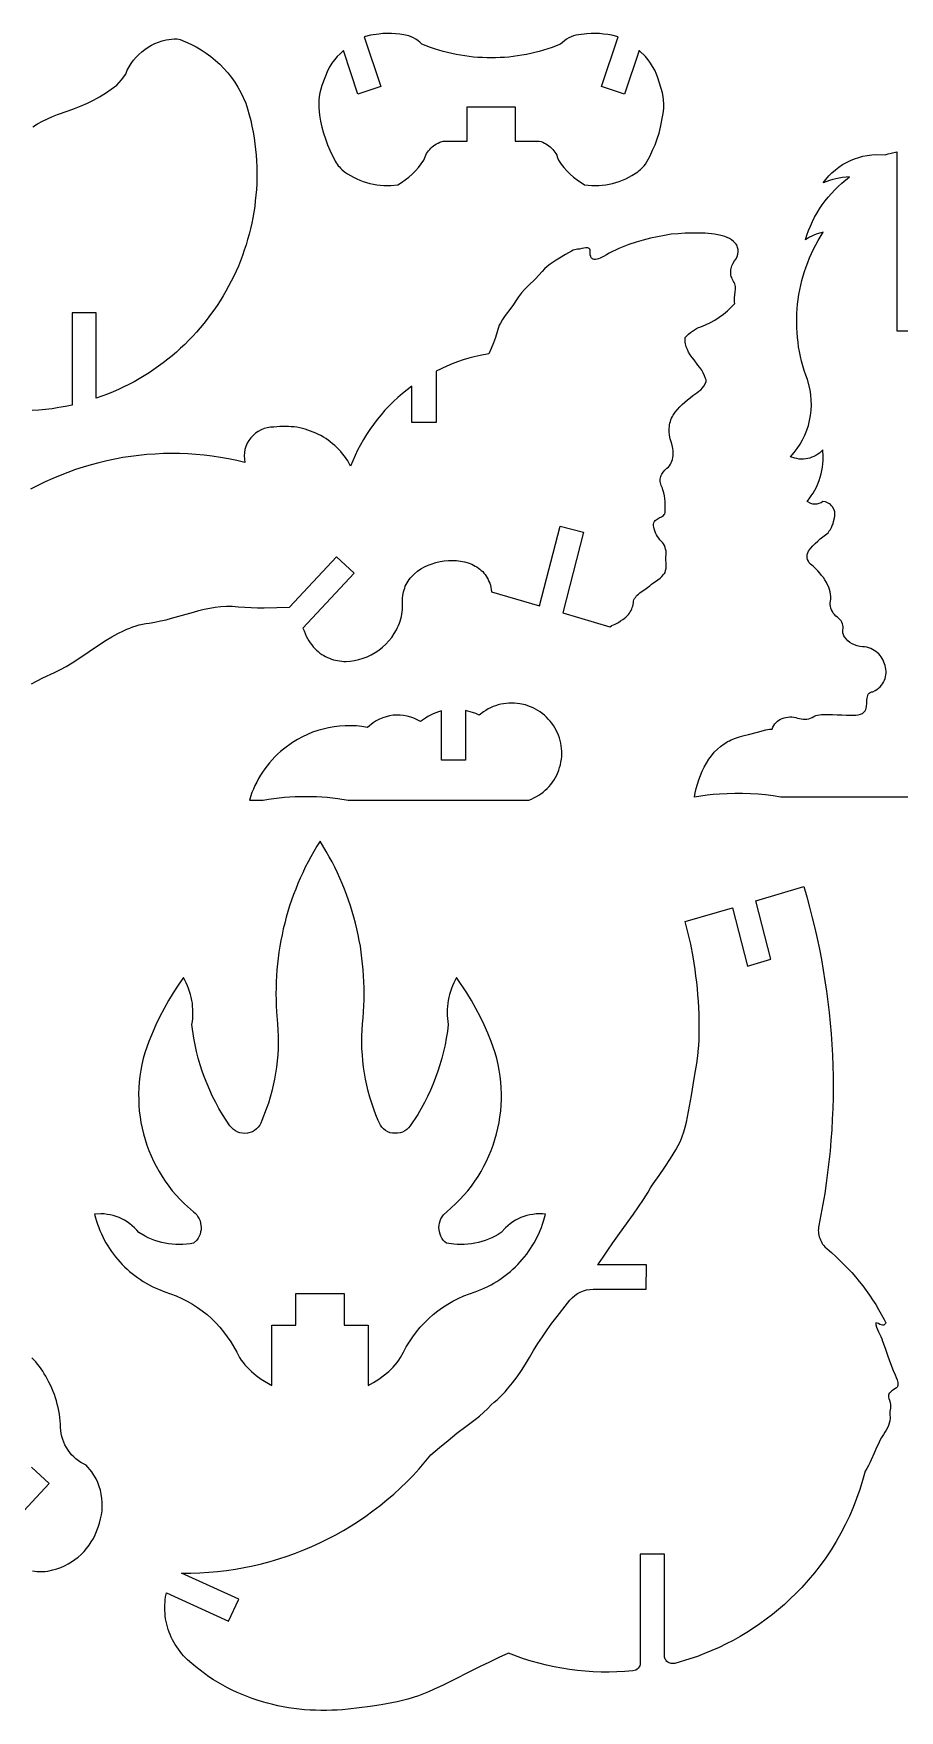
# Model space of a CAD drawing. Extents: x 0.5 to 25.5, y 0.5 to 14.1.
# Drawn here: x 9.15 to 15.93, y 0.49 to 13.61 of the extents above; entities that cross this region are included whole.
import ezdxf

# ---------------------------------------------------------------- set-up
doc = ezdxf.new("R2010")
doc.units = 0

msp = doc.modelspace()

# ---------------------------------------------------------------- linework, layer by layer
for points in [[(9.142, 12.877), (9.179, 12.9), (9.217, 12.921), (9.256, 12.94), (9.295, 12.959), (9.336, 12.975), (9.418, 13.004), (9.469, 13.021), (9.52, 13.041), (9.569, 13.063), (9.617, 13.087), (9.664, 13.113), (9.71, 13.141), (9.799, 13.203), (9.817, 13.225), (9.836, 13.246), (9.87, 13.291), (9.882, 13.32), (9.897, 13.348), (9.913, 13.374), (9.931, 13.399), (9.951, 13.423), (9.972, 13.445), (9.995, 13.465), (10.019, 13.484), (10.044, 13.501), (10.07, 13.517), (10.098, 13.53), (10.126, 13.541), (10.156, 13.551), (10.186, 13.558), (10.248, 13.566), (10.26, 13.566), (10.272, 13.565), (10.295, 13.56), (10.338, 13.543), (10.38, 13.524), (10.421, 13.503), (10.461, 13.479), (10.5, 13.454), (10.537, 13.427), (10.572, 13.398), (10.606, 13.367), (10.638, 13.334), (10.668, 13.3), (10.697, 13.264), (10.724, 13.226), (10.748, 13.188), (10.771, 13.147), (10.81, 13.063), (10.824, 13.018), (10.836, 12.973), (10.848, 12.927), (10.857, 12.882), (10.866, 12.837), (10.874, 12.792), (10.881, 12.746), (10.886, 12.701), (10.89, 12.656), (10.893, 12.611), (10.895, 12.566), (10.896, 12.521), (10.896, 12.476), (10.895, 12.431), (10.892, 12.387), (10.889, 12.342), (10.884, 12.298), (10.879, 12.254), (10.872, 12.211), (10.864, 12.167), (10.856, 12.124), (10.846, 12.081), (10.835, 12.038), (10.824, 11.996), (10.811, 11.954), (10.797, 11.912), (10.783, 11.87), (10.767, 11.829), (10.751, 11.789), (10.733, 11.749), (10.715, 11.709), (10.695, 11.67), (10.675, 11.631), (10.654, 11.592), (10.632, 11.555), (10.609, 11.517), (10.585, 11.48), (10.56, 11.444), (10.534, 11.409), (10.508, 11.373), (10.481, 11.339), (10.452, 11.305), (10.423, 11.272), (10.394, 11.239), (10.363, 11.208), (10.332, 11.176), (10.299, 11.146), (10.266, 11.116), (10.232, 11.087), (10.198, 11.059), (10.163, 11.032), (10.127, 11.005), (10.09, 10.979), (10.052, 10.954), (10.014, 10.93), (9.975, 10.907), (9.935, 10.884), (9.895, 10.863), (9.854, 10.843), (9.812, 10.823), (9.77, 10.804), (9.727, 10.787), (9.638, 10.754), (9.638, 11.422), (9.449, 11.422), (9.449, 11.422), (9.449, 10.701), (9.398, 10.691), (9.346, 10.681), (9.294, 10.673), (9.242, 10.667), (9.19, 10.662), (9.138, 10.659)], [(17.038, 7.634), (14.998, 7.634), (14.938, 7.644), (14.878, 7.651), (14.819, 7.657), (14.759, 7.661), (14.698, 7.663), (14.638, 7.663), (14.518, 7.658), (14.469, 7.654), (14.42, 7.649), (14.323, 7.634), (14.328, 7.668), (14.335, 7.702), (14.344, 7.736), (14.355, 7.77), (14.368, 7.804), (14.382, 7.837), (14.398, 7.869), (14.415, 7.9), (14.434, 7.93), (14.455, 7.958), (14.477, 7.985), (14.501, 8.009), (14.526, 8.031), (14.553, 8.051), (14.566, 8.06), (14.58, 8.068), (14.595, 8.075), (14.61, 8.082), (14.642, 8.094), (14.675, 8.105), (14.71, 8.116), (14.745, 8.125), (14.815, 8.143), (14.88, 8.161), (14.894, 8.164), (14.908, 8.165), (14.929, 8.166), (14.935, 8.181), (14.942, 8.195), (14.951, 8.207), (14.96, 8.218), (14.971, 8.228), (14.983, 8.236), (14.996, 8.244), (15.009, 8.25), (15.023, 8.255), (15.038, 8.258), (15.053, 8.26), (15.068, 8.261), (15.083, 8.261), (15.099, 8.26), (15.114, 8.257), (15.129, 8.253), (15.144, 8.249), (15.158, 8.246), (15.173, 8.244), (15.187, 8.243), (15.202, 8.244), (15.216, 8.246), (15.229, 8.251), (15.242, 8.258), (15.256, 8.266), (15.271, 8.272), (15.285, 8.276), (15.301, 8.278), (15.316, 8.28), (15.332, 8.28), (15.364, 8.281), (15.401, 8.28), (15.438, 8.278), (15.475, 8.277), (15.511, 8.276), (15.547, 8.276), (15.566, 8.275), (15.585, 8.276), (15.603, 8.278), (15.62, 8.282), (15.628, 8.285), (15.636, 8.289), (15.643, 8.294), (15.65, 8.3), (15.657, 8.309), (15.662, 8.319), (15.666, 8.33), (15.668, 8.342), (15.671, 8.368), (15.672, 8.394), (15.673, 8.407), (15.675, 8.418), (15.678, 8.429), (15.682, 8.439), (15.688, 8.447), (15.696, 8.453), (15.701, 8.455), (15.706, 8.457), (15.719, 8.458), (15.735, 8.467), (15.749, 8.476), (15.762, 8.486), (15.774, 8.497), (15.785, 8.509), (15.794, 8.521), (15.801, 8.534), (15.808, 8.548), (15.813, 8.562), (15.817, 8.576), (15.819, 8.59), (15.821, 8.605), (15.821, 8.619), (15.82, 8.634), (15.818, 8.649), (15.815, 8.663), (15.81, 8.677), (15.805, 8.691), (15.799, 8.705), (15.791, 8.718), (15.783, 8.731), (15.774, 8.742), (15.764, 8.754), (15.753, 8.764), (15.741, 8.774), (15.728, 8.782), (15.715, 8.79), (15.701, 8.797), (15.686, 8.802), (15.67, 8.806), (15.653, 8.809), (15.636, 8.811), (15.615, 8.813), (15.594, 8.818), (15.574, 8.825), (15.555, 8.834), (15.537, 8.845), (15.522, 8.858), (15.508, 8.872), (15.497, 8.887), (15.492, 8.895), (15.489, 8.903), (15.486, 8.911), (15.484, 8.919), (15.483, 8.927), (15.483, 8.935), (15.484, 8.944), (15.486, 8.952), (15.486, 8.965), (15.484, 8.978), (15.48, 8.991), (15.475, 9.003), (15.469, 9.014), (15.46, 9.024), (15.44, 9.041), (15.428, 9.051), (15.418, 9.062), (15.408, 9.074), (15.401, 9.087), (15.395, 9.1), (15.39, 9.113), (15.387, 9.127), (15.385, 9.14), (15.385, 9.154), (15.386, 9.167), (15.388, 9.185), (15.388, 9.204), (15.386, 9.222), (15.383, 9.24), (15.378, 9.259), (15.372, 9.277), (15.364, 9.296), (15.354, 9.314), (15.343, 9.333), (15.331, 9.351), (15.317, 9.369), (15.302, 9.387), (15.286, 9.405), (15.269, 9.422), (15.25, 9.44), (15.23, 9.457), (15.22, 9.467), (15.213, 9.479), (15.207, 9.492), (15.204, 9.505), (15.203, 9.519), (15.204, 9.532), (15.214, 9.559), (15.231, 9.579), (15.248, 9.599), (15.267, 9.618), (15.286, 9.636), (15.305, 9.654), (15.326, 9.671), (15.368, 9.702), (15.377, 9.716), (15.386, 9.729), (15.394, 9.744), (15.4, 9.758), (15.406, 9.773), (15.411, 9.789), (15.418, 9.82), (15.42, 9.832), (15.421, 9.843), (15.421, 9.854), (15.419, 9.865), (15.417, 9.875), (15.413, 9.886), (15.402, 9.905), (15.395, 9.914), (15.387, 9.922), (15.378, 9.928), (15.368, 9.934), (15.358, 9.939), (15.348, 9.943), (15.326, 9.946), (15.312, 9.937), (15.296, 9.931), (15.28, 9.927), (15.264, 9.925), (15.248, 9.927), (15.232, 9.931), (15.203, 9.946), (15.22, 9.968), (15.236, 9.99), (15.251, 10.013), (15.264, 10.036), (15.277, 10.06), (15.288, 10.085), (15.298, 10.11), (15.306, 10.136), (15.313, 10.162), (15.319, 10.188), (15.324, 10.215), (15.327, 10.241), (15.329, 10.269), (15.329, 10.296), (15.326, 10.35), (15.313, 10.338), (15.3, 10.326), (15.286, 10.316), (15.272, 10.307), (15.257, 10.299), (15.241, 10.293), (15.225, 10.287), (15.208, 10.283), (15.192, 10.28), (15.175, 10.279), (15.158, 10.278), (15.141, 10.279), (15.124, 10.282), (15.107, 10.286), (15.074, 10.297), (15.101, 10.329), (15.126, 10.361), (15.148, 10.395), (15.168, 10.43), (15.185, 10.467), (15.2, 10.504), (15.213, 10.542), (15.223, 10.581), (15.23, 10.62), (15.235, 10.66), (15.237, 10.7), (15.236, 10.74), (15.233, 10.781), (15.227, 10.821), (15.206, 10.9), (15.193, 10.936), (15.181, 10.972), (15.17, 11.009), (15.16, 11.045), (15.151, 11.082), (15.144, 11.119), (15.137, 11.156), (15.132, 11.193), (15.128, 11.231), (15.125, 11.268), (15.123, 11.305), (15.122, 11.342), (15.122, 11.38), (15.123, 11.417), (15.125, 11.454), (15.129, 11.491), (15.133, 11.528), (15.139, 11.565), (15.146, 11.602), (15.153, 11.638), (15.162, 11.675), (15.172, 11.711), (15.183, 11.746), (15.195, 11.782), (15.208, 11.817), (15.222, 11.852), (15.237, 11.886), (15.254, 11.921), (15.271, 11.954), (15.289, 11.988), (15.329, 12.053), (15.31, 12.049), (15.292, 12.044), (15.274, 12.038), (15.256, 12.031), (15.239, 12.023), (15.222, 12.014), (15.19, 11.994), (15.201, 12.03), (15.214, 12.066), (15.229, 12.102), (15.245, 12.137), (15.262, 12.171), (15.281, 12.204), (15.3, 12.236), (15.322, 12.268), (15.344, 12.299), (15.368, 12.328), (15.393, 12.357), (15.419, 12.385), (15.446, 12.412), (15.474, 12.438), (15.534, 12.486), (15.508, 12.484), (15.481, 12.481), (15.455, 12.477), (15.429, 12.472), (15.404, 12.465), (15.379, 12.458), (15.329, 12.439), (15.351, 12.467), (15.374, 12.494), (15.398, 12.519), (15.425, 12.542), (15.452, 12.563), (15.481, 12.582), (15.511, 12.599), (15.542, 12.615), (15.574, 12.628), (15.607, 12.639), (15.64, 12.648), (15.674, 12.654), (15.709, 12.659), (15.744, 12.661), (15.815, 12.658), (15.815, 12.658), (15.837, 12.666), (15.86, 12.673), (15.906, 12.683), (15.906, 11.282), (16.096, 11.282)], [(9.132, 8.521), (9.221, 8.566), (9.311, 8.609), (9.358, 8.632), (9.404, 8.657), (9.45, 8.685), (9.494, 8.713), (9.583, 8.773), (9.671, 8.832), (9.716, 8.861), (9.761, 8.888), (9.807, 8.913), (9.853, 8.936), (9.877, 8.947), (9.901, 8.957), (9.926, 8.966), (9.95, 8.974), (9.976, 8.981), (10.001, 8.987), (10.027, 8.992), (10.054, 8.996), (10.098, 9.003), (10.142, 9.012), (10.186, 9.022), (10.229, 9.033), (10.314, 9.058), (10.399, 9.082), (10.441, 9.094), (10.484, 9.104), (10.527, 9.113), (10.57, 9.12), (10.614, 9.125), (10.658, 9.128), (10.681, 9.128), (10.704, 9.128), (10.726, 9.126), (10.749, 9.124), (10.801, 9.12), (10.852, 9.117), (10.902, 9.115), (10.952, 9.115), (11.052, 9.117), (11.151, 9.121), (11.519, 9.515), (11.657, 9.386), (11.256, 8.956), (11.265, 8.934), (11.274, 8.913), (11.283, 8.894), (11.293, 8.875), (11.303, 8.858), (11.314, 8.841), (11.326, 8.825), (11.338, 8.811), (11.35, 8.797), (11.363, 8.784), (11.377, 8.772), (11.39, 8.761), (11.404, 8.751), (11.419, 8.742), (11.434, 8.734), (11.449, 8.726), (11.464, 8.72), (11.48, 8.714), (11.496, 8.709), (11.512, 8.705), (11.528, 8.702), (11.544, 8.699), (11.561, 8.697), (11.577, 8.696), (11.594, 8.696), (11.627, 8.698), (11.661, 8.703), (11.694, 8.71), (11.727, 8.72), (11.759, 8.732), (11.791, 8.748), (11.821, 8.765), (11.851, 8.785), (11.879, 8.806), (11.905, 8.83), (11.929, 8.856), (11.952, 8.884), (11.972, 8.913), (11.99, 8.944), (11.998, 8.96), (12.006, 8.977), (12.012, 8.994), (12.018, 9.011), (12.023, 9.028), (12.028, 9.046), (12.031, 9.065), (12.034, 9.083), (12.036, 9.102), (12.037, 9.121), (12.037, 9.14), (12.037, 9.16), (12.036, 9.177), (12.036, 9.194), (12.038, 9.21), (12.04, 9.226), (12.043, 9.241), (12.048, 9.256), (12.053, 9.27), (12.058, 9.285), (12.065, 9.298), (12.072, 9.311), (12.08, 9.324), (12.089, 9.337), (12.099, 9.349), (12.109, 9.36), (12.13, 9.382), (12.154, 9.401), (12.18, 9.419), (12.208, 9.435), (12.237, 9.448), (12.267, 9.46), (12.298, 9.47), (12.33, 9.477), (12.362, 9.482), (12.395, 9.486), (12.427, 9.486), (12.459, 9.485), (12.49, 9.481), (12.521, 9.475), (12.55, 9.467), (12.579, 9.456), (12.592, 9.449), (12.605, 9.442), (12.618, 9.435), (12.63, 9.426), (12.642, 9.417), (12.653, 9.408), (12.664, 9.398), (12.673, 9.387), (12.683, 9.375), (12.691, 9.363), (12.699, 9.35), (12.707, 9.337), (12.713, 9.322), (12.719, 9.307), (12.724, 9.292), (12.728, 9.275), (12.731, 9.258), (12.733, 9.241), (13.109, 9.13), (13.109, 9.13), (13.269, 9.753), (13.452, 9.706), (13.291, 9.076), (13.66, 8.967), (13.671, 8.974), (13.675, 8.976), (13.701, 8.988), (13.726, 9.001), (13.743, 9.012), (13.76, 9.023), (13.772, 9.032), (13.783, 9.042), (13.794, 9.052), (13.804, 9.063), (13.812, 9.073), (13.819, 9.083), (13.826, 9.094), (13.831, 9.106), (13.835, 9.117), (13.839, 9.128), (13.841, 9.141), (13.843, 9.153), (13.845, 9.166), (13.848, 9.177), (13.853, 9.188), (13.859, 9.197), (13.866, 9.207), (13.874, 9.215), (13.883, 9.223), (13.893, 9.231), (13.913, 9.245), (13.933, 9.259), (13.953, 9.273), (13.972, 9.288), (13.986, 9.3), (14.002, 9.311), (14.036, 9.334), (14.052, 9.347), (14.067, 9.36), (14.08, 9.375), (14.086, 9.383), (14.092, 9.391), (14.096, 9.408), (14.099, 9.425), (14.1, 9.443), (14.099, 9.46), (14.098, 9.496), (14.098, 9.513), (14.1, 9.531), (14.1, 9.545), (14.099, 9.56), (14.096, 9.574), (14.092, 9.588), (14.086, 9.602), (14.078, 9.615), (14.07, 9.626), (14.061, 9.637), (14.051, 9.648), (14.042, 9.66), (14.033, 9.673), (14.024, 9.687), (14.017, 9.701), (14.011, 9.716), (14.006, 9.732), (14.003, 9.747), (14.002, 9.757), (14.002, 9.77), (14.004, 9.78), (14.008, 9.789), (14.014, 9.797), (14.021, 9.803), (14.029, 9.809), (14.046, 9.818), (14.064, 9.827), (14.072, 9.832), (14.079, 9.838), (14.085, 9.844), (14.09, 9.851), (14.093, 9.86), (14.093, 9.871), (14.092, 9.921), (14.091, 9.945), (14.09, 9.969), (14.087, 9.992), (14.082, 10.015), (14.075, 10.038), (14.071, 10.05), (14.065, 10.061), (14.06, 10.072), (14.057, 10.082), (14.055, 10.092), (14.053, 10.102), (14.053, 10.112), (14.054, 10.122), (14.056, 10.132), (14.058, 10.142), (14.062, 10.151), (14.066, 10.16), (14.071, 10.169), (14.077, 10.177), (14.09, 10.193), (14.106, 10.207), (14.117, 10.216), (14.126, 10.227), (14.133, 10.238), (14.14, 10.25), (14.145, 10.263), (14.149, 10.276), (14.152, 10.29), (14.154, 10.304), (14.155, 10.318), (14.155, 10.332), (14.154, 10.347), (14.152, 10.361), (14.146, 10.388), (14.138, 10.414), (14.131, 10.438), (14.125, 10.465), (14.123, 10.492), (14.123, 10.519), (14.125, 10.533), (14.127, 10.546), (14.129, 10.56), (14.133, 10.573), (14.137, 10.586), (14.143, 10.598), (14.149, 10.611), (14.155, 10.622), (14.171, 10.645), (14.188, 10.666), (14.206, 10.687), (14.225, 10.706), (14.245, 10.725), (14.266, 10.742), (14.287, 10.759), (14.31, 10.775), (14.341, 10.797), (14.356, 10.809), (14.371, 10.821), (14.384, 10.835), (14.396, 10.85), (14.406, 10.867), (14.414, 10.886), (14.412, 10.898), (14.409, 10.909), (14.401, 10.931), (14.39, 10.953), (14.378, 10.974), (14.364, 10.994), (14.349, 11.014), (14.318, 11.054), (14.303, 11.073), (14.289, 11.094), (14.276, 11.114), (14.266, 11.136), (14.257, 11.158), (14.254, 11.169), (14.251, 11.181), (14.249, 11.193), (14.248, 11.205), (14.248, 11.217), (14.249, 11.23), (14.276, 11.256), (14.291, 11.268), (14.305, 11.279), (14.321, 11.29), (14.337, 11.299), (14.353, 11.307), (14.371, 11.314), (14.39, 11.321), (14.409, 11.329), (14.446, 11.346), (14.482, 11.366), (14.516, 11.388), (14.548, 11.412), (14.579, 11.439), (14.609, 11.467), (14.637, 11.497), (14.635, 11.507), (14.635, 11.518), (14.636, 11.54), (14.641, 11.586), (14.643, 11.608), (14.643, 11.619), (14.642, 11.63), (14.64, 11.64), (14.638, 11.65), (14.633, 11.66), (14.628, 11.669), (14.622, 11.678), (14.617, 11.688), (14.613, 11.698), (14.609, 11.708), (14.607, 11.718), (14.606, 11.728), (14.605, 11.739), (14.606, 11.749), (14.607, 11.76), (14.609, 11.77), (14.612, 11.781), (14.615, 11.791), (14.625, 11.811), (14.636, 11.83), (14.647, 11.846), (14.655, 11.863), (14.66, 11.881), (14.663, 11.899), (14.663, 11.908), (14.663, 11.917), (14.661, 11.926), (14.659, 11.934), (14.656, 11.943), (14.652, 11.951), (14.647, 11.959), (14.64, 11.967), (14.626, 11.982), (14.611, 11.994), (14.595, 12.004), (14.578, 12.012), (14.56, 12.019), (14.542, 12.024), (14.504, 12.033), (14.479, 12.038), (14.454, 12.041), (14.429, 12.043), (14.404, 12.045), (14.353, 12.046), (14.303, 12.046), (14.249, 12.045), (14.194, 12.042), (14.14, 12.037), (14.114, 12.033), (14.088, 12.029), (14.033, 12.018), (13.977, 12.006), (13.92, 11.992), (13.864, 11.976), (13.808, 11.958), (13.781, 11.948), (13.755, 11.937), (13.729, 11.926), (13.704, 11.914), (13.679, 11.902), (13.655, 11.889), (13.634, 11.876), (13.609, 11.863), (13.584, 11.85), (13.571, 11.846), (13.559, 11.842), (13.548, 11.84), (13.537, 11.84), (13.528, 11.842), (13.524, 11.844), (13.52, 11.847), (13.516, 11.85), (13.513, 11.854), (13.511, 11.859), (13.509, 11.864), (13.506, 11.877), (13.506, 11.895), (13.506, 11.905), (13.505, 11.914), (13.502, 11.92), (13.498, 11.925), (13.492, 11.928), (13.486, 11.93), (13.479, 11.931), (13.472, 11.931), (13.456, 11.928), (13.439, 11.925), (13.422, 11.921), (13.407, 11.92), (13.395, 11.919), (13.383, 11.916), (13.371, 11.912), (13.359, 11.906), (13.335, 11.892), (13.313, 11.878), (13.265, 11.85), (13.24, 11.835), (13.216, 11.819), (13.192, 11.803), (13.169, 11.785), (13.148, 11.766), (13.129, 11.746), (13.104, 11.717), (13.077, 11.689), (13.021, 11.635), (12.994, 11.607), (12.968, 11.578), (12.944, 11.549), (12.933, 11.533), (12.923, 11.517), (12.904, 11.488), (12.883, 11.459), (12.84, 11.401), (12.82, 11.371), (12.802, 11.341), (12.794, 11.325), (12.787, 11.309), (12.781, 11.292), (12.776, 11.275), (12.763, 11.231), (12.748, 11.188), (12.731, 11.145), (12.713, 11.102), (12.643, 11.089), (12.598, 11.079), (12.554, 11.067), (12.51, 11.054), (12.467, 11.039), (12.424, 11.023), (12.382, 11.006), (12.3, 10.967), (12.299, 10.565), (12.11, 10.566), (12.11, 10.85), (12.072, 10.821), (12.035, 10.791), (11.999, 10.76), (11.965, 10.728), (11.931, 10.694), (11.899, 10.66), (11.868, 10.624), (11.838, 10.587), (11.809, 10.55), (11.781, 10.511), (11.755, 10.472), (11.731, 10.431), (11.707, 10.39), (11.685, 10.348), (11.63, 10.224), (11.619, 10.245), (11.607, 10.264), (11.595, 10.283), (11.581, 10.302), (11.567, 10.32), (11.553, 10.337), (11.538, 10.353), (11.522, 10.369), (11.506, 10.385), (11.489, 10.399), (11.471, 10.413), (11.454, 10.426), (11.435, 10.439), (11.417, 10.451), (11.397, 10.462), (11.378, 10.472), (11.358, 10.482), (11.338, 10.49), (11.317, 10.498), (11.296, 10.506), (11.275, 10.512), (11.253, 10.518), (11.232, 10.523), (11.21, 10.527), (11.187, 10.53), (11.165, 10.532), (11.143, 10.534), (11.12, 10.534), (11.097, 10.534), (11.075, 10.533), (11.029, 10.528), (11.003, 10.527), (10.977, 10.523), (10.953, 10.517), (10.929, 10.507), (10.906, 10.495), (10.885, 10.481), (10.848, 10.445), (10.833, 10.424), (10.82, 10.402), (10.81, 10.378), (10.803, 10.354), (10.798, 10.329), (10.797, 10.303), (10.802, 10.252), (10.739, 10.267), (10.675, 10.28), (10.611, 10.291), (10.547, 10.301), (10.483, 10.309), (10.419, 10.315), (10.355, 10.319), (10.291, 10.321), (10.227, 10.322), (10.164, 10.321), (10.1, 10.318), (10.036, 10.314), (9.973, 10.307), (9.91, 10.299), (9.847, 10.29), (9.784, 10.278), (9.722, 10.265), (9.66, 10.25), (9.598, 10.234), (9.537, 10.216), (9.477, 10.196), (9.417, 10.174), (9.357, 10.151), (9.298, 10.126), (9.24, 10.1), (9.182, 10.072), (9.125, 10.042)], [(9.14, 1.58), (9.157, 1.578), (9.173, 1.576), (9.19, 1.575), (9.206, 1.575), (9.24, 1.576), (9.259, 1.579), (9.299, 1.588), (9.331, 1.597), (9.361, 1.608), (9.39, 1.621), (9.419, 1.635), (9.446, 1.651), (9.472, 1.669), (9.497, 1.689), (9.52, 1.71), (9.543, 1.732), (9.563, 1.756), (9.583, 1.781), (9.6, 1.807), (9.616, 1.835), (9.63, 1.864), (9.653, 1.924), (9.653, 1.924), (9.664, 1.955), (9.673, 1.987), (9.68, 2.019), (9.684, 2.051), (9.686, 2.084), (9.686, 2.116), (9.683, 2.148), (9.678, 2.18), (9.671, 2.211), (9.662, 2.242), (9.651, 2.272), (9.637, 2.302), (9.621, 2.33), (9.603, 2.357), (9.561, 2.409), (9.539, 2.419), (9.519, 2.43), (9.499, 2.443), (9.48, 2.458), (9.463, 2.473), (9.446, 2.49), (9.431, 2.507), (9.418, 2.526), (9.405, 2.546), (9.394, 2.566), (9.384, 2.587), (9.376, 2.609), (9.37, 2.632), (9.365, 2.655), (9.36, 2.702), (9.358, 2.729), (9.356, 2.755), (9.354, 2.781), (9.35, 2.807), (9.346, 2.833), (9.34, 2.859), (9.334, 2.885), (9.327, 2.91), (9.319, 2.935), (9.311, 2.96), (9.301, 2.985), (9.291, 3.009), (9.28, 3.033), (9.268, 3.057), (9.243, 3.103), (9.231, 3.123), (9.22, 3.143), (9.207, 3.162), (9.194, 3.18), (9.18, 3.198), (9.165, 3.215), (9.15, 3.232), (9.134, 3.248)], [(9.131, 2.393), (9.269, 2.264), (8.868, 1.835)]]:
    msp.add_lwpolyline(points)
for points in [[(11.867, 13.194), (11.687, 13.134), (11.573, 13.474), (11.572, 13.473), (11.571, 13.472), (11.547, 13.45), (11.524, 13.427), (11.503, 13.402), (11.484, 13.376), (11.467, 13.349), (11.451, 13.321), (11.404, 13.201), (11.396, 13.173), (11.389, 13.144), (11.384, 13.115), (11.381, 13.086), (11.38, 13.057), (11.38, 13.027), (11.386, 12.969), (11.394, 12.922), (11.405, 12.875), (11.417, 12.829), (11.432, 12.783), (11.448, 12.738), (11.467, 12.694), (11.51, 12.609), (11.517, 12.597), (11.524, 12.585), (11.533, 12.574), (11.542, 12.564), (11.551, 12.554), (11.561, 12.544), (11.583, 12.527), (11.606, 12.511), (11.629, 12.497), (11.653, 12.483), (11.678, 12.471), (11.703, 12.461), (11.729, 12.451), (11.755, 12.443), (11.781, 12.435), (11.808, 12.43), (11.834, 12.425), (11.862, 12.421), (11.889, 12.419), (11.916, 12.419), (11.944, 12.419), (11.999, 12.424), (12.029, 12.443), (12.058, 12.463), (12.086, 12.485), (12.112, 12.508), (12.138, 12.533), (12.161, 12.559), (12.204, 12.616), (12.208, 12.63), (12.213, 12.643), (12.218, 12.655), (12.225, 12.668), (12.232, 12.679), (12.24, 12.691), (12.249, 12.701), (12.258, 12.711), (12.268, 12.721), (12.279, 12.729), (12.29, 12.737), (12.302, 12.745), (12.314, 12.751), (12.327, 12.757), (12.354, 12.766), (12.542, 12.766), (12.542, 13.034), (12.919, 13.034), (12.919, 12.766), (13.107, 12.766), (13.121, 12.762), (13.134, 12.757), (13.147, 12.751), (13.159, 12.745), (13.171, 12.737), (13.182, 12.729), (13.193, 12.721), (13.203, 12.711), (13.212, 12.701), (13.221, 12.691), (13.229, 12.679), (13.236, 12.668), (13.243, 12.655), (13.248, 12.643), (13.257, 12.616), (13.278, 12.587), (13.3, 12.559), (13.323, 12.533), (13.349, 12.508), (13.375, 12.485), (13.403, 12.463), (13.462, 12.424), (13.49, 12.421), (13.517, 12.419), (13.545, 12.419), (13.572, 12.419), (13.599, 12.421), (13.627, 12.425), (13.653, 12.43), (13.68, 12.435), (13.706, 12.443), (13.732, 12.451), (13.758, 12.461), (13.783, 12.471), (13.808, 12.483), (13.832, 12.497), (13.878, 12.527), (13.889, 12.535), (13.9, 12.544), (13.91, 12.554), (13.919, 12.564), (13.928, 12.574), (13.937, 12.585), (13.951, 12.609), (13.974, 12.651), (13.994, 12.694), (14.013, 12.738), (14.029, 12.783), (14.044, 12.829), (14.056, 12.875), (14.075, 12.969), (14.079, 12.998), (14.081, 13.027), (14.081, 13.057), (14.08, 13.086), (14.077, 13.115), (14.072, 13.144), (14.036, 13.261), (14.024, 13.291), (14.01, 13.321), (13.994, 13.349), (13.977, 13.376), (13.958, 13.402), (13.937, 13.427), (13.89, 13.472), (13.889, 13.473), (13.888, 13.474), (13.774, 13.134), (13.594, 13.194), (13.725, 13.581), (13.675, 13.595), (13.643, 13.6), (13.61, 13.604), (13.578, 13.607), (13.545, 13.608), (13.512, 13.607), (13.479, 13.606), (13.414, 13.598), (13.394, 13.594), (13.375, 13.589), (13.356, 13.581), (13.338, 13.573), (13.32, 13.563), (13.303, 13.551), (13.273, 13.524), (13.24, 13.511), (13.207, 13.499), (13.174, 13.488), (13.141, 13.478), (13.107, 13.468), (13.073, 13.459), (13.04, 13.451), (13.006, 13.444), (12.971, 13.438), (12.937, 13.433), (12.903, 13.428), (12.869, 13.424), (12.834, 13.421), (12.8, 13.419), (12.765, 13.418), (12.73, 13.418), (12.696, 13.418), (12.661, 13.419), (12.627, 13.421), (12.592, 13.424), (12.558, 13.428), (12.524, 13.433), (12.489, 13.438), (12.455, 13.444), (12.421, 13.451), (12.388, 13.459), (12.354, 13.468), (12.32, 13.478), (12.287, 13.488), (12.254, 13.499), (12.188, 13.524), (12.173, 13.539), (12.158, 13.551), (12.141, 13.563), (12.123, 13.573), (12.105, 13.581), (12.086, 13.589), (12.047, 13.598), (12.014, 13.603), (11.982, 13.606), (11.949, 13.607), (11.916, 13.608), (11.883, 13.607), (11.851, 13.604), (11.786, 13.595), (11.736, 13.581), (11.867, 13.194)], [(12.341, 7.923), (12.341, 8.308), (12.319, 8.302), (12.297, 8.294), (12.275, 8.285), (12.255, 8.275), (12.234, 8.264), (12.215, 8.252), (12.178, 8.225), (12.152, 8.239), (12.126, 8.251), (12.1, 8.26), (12.073, 8.268), (12.045, 8.272), (12.018, 8.275), (11.99, 8.275), (11.962, 8.274), (11.935, 8.269), (11.908, 8.263), (11.882, 8.255), (11.856, 8.244), (11.831, 8.231), (11.807, 8.216), (11.763, 8.18), (11.719, 8.186), (11.675, 8.191), (11.631, 8.193), (11.587, 8.192), (11.543, 8.189), (11.5, 8.184), (11.457, 8.177), (11.415, 8.167), (11.373, 8.155), (11.332, 8.141), (11.292, 8.124), (11.252, 8.106), (11.213, 8.085), (11.176, 8.062), (11.104, 8.01), (11.081, 7.99), (11.058, 7.97), (11.037, 7.948), (11.016, 7.926), (10.996, 7.903), (10.976, 7.88), (10.958, 7.855), (10.941, 7.83), (10.924, 7.805), (10.909, 7.779), (10.895, 7.752), (10.881, 7.725), (10.869, 7.697), (10.857, 7.669), (10.838, 7.611), (10.946, 7.611), (10.987, 7.617), (11.029, 7.624), (11.07, 7.629), (11.112, 7.633), (11.154, 7.636), (11.195, 7.638), (11.237, 7.64), (11.279, 7.64), (11.321, 7.64), (11.363, 7.638), (11.404, 7.636), (11.446, 7.633), (11.488, 7.629), (11.529, 7.624), (11.612, 7.611), (13.026, 7.611), (13.046, 7.619), (13.065, 7.628), (13.084, 7.638), (13.103, 7.649), (13.12, 7.661), (13.137, 7.674), (13.153, 7.688), (13.169, 7.702), (13.183, 7.718), (13.197, 7.734), (13.21, 7.751), (13.222, 7.769), (13.233, 7.787), (13.243, 7.806), (13.26, 7.846), (13.266, 7.866), (13.272, 7.887), (13.276, 7.908), (13.28, 7.93), (13.282, 7.951), (13.283, 7.972), (13.282, 7.993), (13.281, 8.015), (13.278, 8.036), (13.275, 8.057), (13.27, 8.077), (13.264, 8.098), (13.257, 8.118), (13.249, 8.138), (13.229, 8.176), (13.217, 8.195), (13.205, 8.212), (13.192, 8.229), (13.177, 8.245), (13.162, 8.26), (13.147, 8.275), (13.13, 8.288), (13.113, 8.301), (13.095, 8.312), (13.077, 8.323), (13.058, 8.333), (13.038, 8.341), (13.018, 8.349), (12.998, 8.355), (12.955, 8.364), (12.934, 8.367), (12.912, 8.369), (12.891, 8.37), (12.869, 8.369), (12.848, 8.367), (12.827, 8.364), (12.806, 8.36), (12.786, 8.355), (12.765, 8.349), (12.745, 8.342), (12.726, 8.333), (12.707, 8.324), (12.688, 8.313), (12.67, 8.301), (12.636, 8.275), (12.61, 8.287), (12.584, 8.297), (12.53, 8.312), (12.53, 7.923), (12.341, 7.923)], [(11.928, 3.141), (11.946, 3.157), (11.962, 3.174), (11.978, 3.192), (11.993, 3.211), (12.007, 3.23), (12.02, 3.25), (12.044, 3.291), (12.066, 3.333), (12.09, 3.374), (12.117, 3.413), (12.145, 3.451), (12.175, 3.487), (12.207, 3.522), (12.241, 3.554), (12.276, 3.586), (12.312, 3.615), (12.35, 3.642), (12.39, 3.668), (12.431, 3.691), (12.473, 3.713), (12.516, 3.732), (12.605, 3.764), (12.631, 3.774), (12.656, 3.784), (12.681, 3.795), (12.705, 3.806), (12.729, 3.819), (12.752, 3.832), (12.775, 3.846), (12.797, 3.86), (12.819, 3.875), (12.84, 3.891), (12.861, 3.907), (12.881, 3.924), (12.901, 3.942), (12.92, 3.96), (12.939, 3.979), (12.957, 3.998), (12.974, 4.018), (12.991, 4.038), (13.008, 4.059), (13.023, 4.08), (13.038, 4.102), (13.052, 4.125), (13.066, 4.147), (13.079, 4.171), (13.091, 4.194), (13.103, 4.218), (13.113, 4.243), (13.123, 4.268), (13.133, 4.293), (13.141, 4.318), (13.156, 4.371), (13.131, 4.373), (13.106, 4.374), (13.082, 4.373), (13.057, 4.37), (13.033, 4.366), (13.009, 4.361), (12.986, 4.354), (12.963, 4.345), (12.941, 4.335), (12.92, 4.324), (12.899, 4.311), (12.879, 4.297), (12.86, 4.281), (12.842, 4.264), (12.809, 4.227), (12.785, 4.212), (12.761, 4.199), (12.735, 4.186), (12.71, 4.175), (12.684, 4.165), (12.657, 4.157), (12.63, 4.15), (12.603, 4.144), (12.576, 4.139), (12.548, 4.136), (12.52, 4.134), (12.492, 4.133), (12.464, 4.134), (12.437, 4.136), (12.381, 4.144), (12.367, 4.156), (12.355, 4.169), (12.345, 4.183), (12.337, 4.199), (12.33, 4.215), (12.325, 4.232), (12.321, 4.267), (12.322, 4.285), (12.325, 4.302), (12.33, 4.319), (12.337, 4.335), (12.346, 4.35), (12.356, 4.365), (12.382, 4.389), (12.418, 4.42), (12.452, 4.452), (12.485, 4.485), (12.517, 4.52), (12.547, 4.555), (12.575, 4.591), (12.602, 4.629), (12.628, 4.667), (12.651, 4.706), (12.674, 4.746), (12.694, 4.787), (12.713, 4.828), (12.73, 4.87), (12.746, 4.912), (12.76, 4.956), (12.772, 4.999), (12.783, 5.043), (12.792, 5.088), (12.799, 5.132), (12.805, 5.177), (12.808, 5.223), (12.81, 5.268), (12.811, 5.314), (12.809, 5.36), (12.806, 5.405), (12.801, 5.451), (12.794, 5.497), (12.785, 5.542), (12.774, 5.588), (12.762, 5.633), (12.731, 5.722), (12.704, 5.788), (12.675, 5.853), (12.644, 5.918), (12.611, 5.981), (12.577, 6.043), (12.54, 6.104), (12.46, 6.223), (12.449, 6.202), (12.438, 6.18), (12.428, 6.158), (12.419, 6.136), (12.412, 6.114), (12.405, 6.091), (12.399, 6.068), (12.394, 6.044), (12.391, 6.021), (12.388, 5.997), (12.386, 5.974), (12.386, 5.95), (12.386, 5.926), (12.388, 5.902), (12.394, 5.854), (12.387, 5.801), (12.379, 5.748), (12.369, 5.696), (12.357, 5.644), (12.344, 5.592), (12.329, 5.541), (12.313, 5.49), (12.295, 5.44), (12.275, 5.39), (12.254, 5.341), (12.232, 5.293), (12.207, 5.245), (12.182, 5.198), (12.155, 5.152), (12.096, 5.063), (12.083, 5.047), (12.069, 5.034), (12.053, 5.023), (12.035, 5.014), (12.017, 5.007), (11.998, 5.004), (11.958, 5.005), (11.939, 5.009), (11.921, 5.016), (11.904, 5.026), (11.888, 5.038), (11.875, 5.052), (11.863, 5.067), (11.846, 5.103), (11.828, 5.148), (11.811, 5.194), (11.795, 5.24), (11.781, 5.286), (11.768, 5.333), (11.757, 5.38), (11.747, 5.427), (11.739, 5.475), (11.732, 5.522), (11.726, 5.57), (11.722, 5.619), (11.719, 5.667), (11.718, 5.715), (11.718, 5.764), (11.723, 5.861), (11.727, 5.908), (11.731, 5.955), (11.734, 6.002), (11.735, 6.049), (11.736, 6.095), (11.736, 6.142), (11.734, 6.189), (11.732, 6.236), (11.729, 6.282), (11.724, 6.329), (11.719, 6.375), (11.713, 6.421), (11.706, 6.467), (11.698, 6.513), (11.689, 6.558), (11.678, 6.604), (11.667, 6.649), (11.655, 6.694), (11.643, 6.739), (11.629, 6.783), (11.614, 6.827), (11.598, 6.871), (11.582, 6.915), (11.564, 6.958), (11.546, 7.001), (11.526, 7.043), (11.506, 7.085), (11.485, 7.127), (11.462, 7.168), (11.439, 7.209), (11.391, 7.29), (11.366, 7.25), (11.342, 7.209), (11.319, 7.168), (11.297, 7.127), (11.275, 7.085), (11.255, 7.043), (11.236, 7.001), (11.217, 6.958), (11.2, 6.915), (11.183, 6.871), (11.167, 6.827), (11.152, 6.783), (11.139, 6.739), (11.126, 6.694), (11.114, 6.649), (11.103, 6.604), (11.093, 6.558), (11.084, 6.513), (11.075, 6.467), (11.068, 6.421), (11.062, 6.375), (11.057, 6.329), (11.052, 6.282), (11.049, 6.236), (11.047, 6.189), (11.046, 6.142), (11.045, 6.095), (11.046, 6.049), (11.047, 6.002), (11.05, 5.955), (11.058, 5.861), (11.061, 5.812), (11.063, 5.764), (11.063, 5.715), (11.062, 5.667), (11.059, 5.619), (11.055, 5.57), (11.05, 5.522), (11.043, 5.475), (11.034, 5.427), (11.024, 5.38), (11.013, 5.333), (11, 5.286), (10.986, 5.24), (10.97, 5.194), (10.935, 5.103), (10.928, 5.084), (10.918, 5.067), (10.907, 5.052), (10.893, 5.038), (10.878, 5.026), (10.861, 5.016), (10.823, 5.005), (10.803, 5.003), (10.783, 5.004), (10.764, 5.007), (10.746, 5.014), (10.728, 5.023), (10.712, 5.034), (10.685, 5.063), (10.655, 5.107), (10.627, 5.152), (10.599, 5.198), (10.574, 5.245), (10.55, 5.293), (10.527, 5.341), (10.506, 5.39), (10.486, 5.44), (10.468, 5.49), (10.452, 5.541), (10.437, 5.592), (10.424, 5.644), (10.412, 5.696), (10.402, 5.748), (10.387, 5.854), (10.391, 5.878), (10.394, 5.902), (10.395, 5.926), (10.395, 5.95), (10.395, 5.974), (10.393, 5.997), (10.391, 6.021), (10.387, 6.044), (10.382, 6.068), (10.376, 6.091), (10.37, 6.114), (10.362, 6.136), (10.353, 6.158), (10.343, 6.18), (10.321, 6.223), (10.28, 6.164), (10.241, 6.104), (10.205, 6.043), (10.17, 5.981), (10.137, 5.918), (10.106, 5.853), (10.05, 5.722), (10.034, 5.678), (10.019, 5.633), (10.007, 5.588), (9.996, 5.542), (9.987, 5.497), (9.981, 5.451), (9.975, 5.405), (9.972, 5.36), (9.97, 5.314), (9.971, 5.268), (9.973, 5.223), (9.976, 5.177), (9.982, 5.132), (9.989, 5.088), (9.998, 5.043), (10.009, 4.999), (10.021, 4.956), (10.035, 4.912), (10.051, 4.87), (10.068, 4.828), (10.087, 4.787), (10.108, 4.746), (10.13, 4.706), (10.154, 4.667), (10.179, 4.629), (10.206, 4.591), (10.234, 4.555), (10.264, 4.52), (10.296, 4.485), (10.329, 4.452), (10.399, 4.389), (10.413, 4.378), (10.425, 4.365), (10.435, 4.35), (10.444, 4.335), (10.451, 4.319), (10.456, 4.302), (10.46, 4.267), (10.459, 4.249), (10.456, 4.232), (10.451, 4.215), (10.444, 4.199), (10.436, 4.183), (10.426, 4.169), (10.4, 4.144), (10.373, 4.139), (10.345, 4.136), (10.317, 4.134), (10.289, 4.133), (10.261, 4.134), (10.233, 4.136), (10.205, 4.139), (10.178, 4.144), (10.151, 4.15), (10.124, 4.157), (10.098, 4.165), (10.071, 4.175), (10.046, 4.186), (10.021, 4.199), (9.972, 4.227), (9.956, 4.246), (9.939, 4.264), (9.921, 4.281), (9.902, 4.297), (9.882, 4.311), (9.861, 4.324), (9.84, 4.335), (9.818, 4.345), (9.795, 4.354), (9.772, 4.361), (9.748, 4.366), (9.724, 4.37), (9.7, 4.373), (9.675, 4.374), (9.625, 4.371), (9.632, 4.344), (9.64, 4.318), (9.649, 4.293), (9.658, 4.268), (9.668, 4.243), (9.679, 4.218), (9.69, 4.194), (9.702, 4.171), (9.715, 4.147), (9.729, 4.125), (9.743, 4.102), (9.758, 4.08), (9.774, 4.059), (9.79, 4.038), (9.807, 4.018), (9.824, 3.998), (9.842, 3.979), (9.861, 3.96), (9.88, 3.942), (9.9, 3.924), (9.92, 3.907), (9.941, 3.891), (9.962, 3.875), (9.984, 3.86), (10.006, 3.846), (10.029, 3.832), (10.053, 3.819), (10.076, 3.806), (10.101, 3.795), (10.125, 3.784), (10.176, 3.764), (10.221, 3.749), (10.265, 3.732), (10.309, 3.713), (10.351, 3.691), (10.391, 3.668), (10.431, 3.642), (10.469, 3.615), (10.506, 3.586), (10.541, 3.554), (10.574, 3.522), (10.606, 3.487), (10.636, 3.451), (10.664, 3.413), (10.691, 3.374), (10.738, 3.291), (10.749, 3.27), (10.761, 3.25), (10.774, 3.23), (10.788, 3.211), (10.803, 3.192), (10.819, 3.174), (10.853, 3.141), (10.891, 3.109), (10.93, 3.08), (11.014, 3.03), (11.014, 3.502), (11.202, 3.502), (11.202, 3.751), (11.579, 3.751), (11.579, 3.502), (11.767, 3.502), (11.767, 3.03), (11.81, 3.054), (11.851, 3.08), (11.928, 3.141)], [(13.897, 0.862), (13.896, 0.85), (13.893, 0.839), (13.888, 0.829), (13.881, 0.819), (13.872, 0.811), (13.862, 0.805), (13.839, 0.799), (13.777, 0.793), (13.715, 0.79), (13.653, 0.789), (13.591, 0.789), (13.529, 0.792), (13.467, 0.796), (13.406, 0.802), (13.344, 0.809), (13.283, 0.819), (13.222, 0.83), (13.162, 0.844), (13.102, 0.859), (13.042, 0.875), (12.983, 0.894), (12.866, 0.937), (12.79, 0.903), (12.716, 0.868), (12.643, 0.832), (12.571, 0.796), (12.427, 0.723), (12.354, 0.687), (12.28, 0.652), (12.24, 0.634), (12.2, 0.618), (12.16, 0.603), (12.119, 0.59), (12.078, 0.578), (12.036, 0.567), (11.994, 0.557), (11.952, 0.548), (11.91, 0.54), (11.868, 0.533), (11.782, 0.52), (11.696, 0.509), (11.61, 0.499), (11.567, 0.495), (11.525, 0.492), (11.482, 0.49), (11.44, 0.489), (11.397, 0.489), (11.355, 0.49), (11.313, 0.492), (11.27, 0.495), (11.228, 0.499), (11.186, 0.504), (11.144, 0.51), (11.103, 0.517), (11.061, 0.526), (11.02, 0.535), (10.98, 0.545), (10.939, 0.557), (10.899, 0.569), (10.859, 0.583), (10.82, 0.597), (10.781, 0.613), (10.742, 0.63), (10.704, 0.647), (10.666, 0.666), (10.629, 0.686), (10.593, 0.707), (10.557, 0.729), (10.521, 0.753), (10.487, 0.777), (10.453, 0.803), (10.419, 0.829), (10.386, 0.857), (10.354, 0.886), (10.338, 0.901), (10.323, 0.917), (10.309, 0.933), (10.295, 0.95), (10.282, 0.968), (10.269, 0.986), (10.257, 1.004), (10.246, 1.023), (10.236, 1.042), (10.226, 1.062), (10.218, 1.082), (10.21, 1.102), (10.202, 1.123), (10.196, 1.143), (10.19, 1.164), (10.186, 1.185), (10.182, 1.207), (10.179, 1.228), (10.177, 1.249), (10.175, 1.271), (10.175, 1.292), (10.175, 1.314), (10.177, 1.335), (10.179, 1.357), (10.182, 1.378), (10.187, 1.399), (10.189, 1.41), (10.675, 1.187), (10.754, 1.36), (10.307, 1.564), (10.378, 1.564), (10.449, 1.566), (10.519, 1.571), (10.589, 1.577), (10.659, 1.585), (10.728, 1.595), (10.797, 1.607), (10.865, 1.621), (10.933, 1.637), (11, 1.655), (11.067, 1.675), (11.133, 1.696), (11.198, 1.72), (11.263, 1.745), (11.327, 1.772), (11.39, 1.801), (11.452, 1.831), (11.513, 1.863), (11.573, 1.897), (11.633, 1.933), (11.691, 1.971), (11.749, 2.01), (11.805, 2.05), (11.86, 2.093), (11.914, 2.137), (11.967, 2.182), (12.019, 2.229), (12.07, 2.278), (12.119, 2.328), (12.167, 2.38), (12.258, 2.488), (12.325, 2.546), (12.393, 2.602), (12.462, 2.657), (12.533, 2.711), (12.605, 2.765), (12.638, 2.791), (12.671, 2.82), (12.702, 2.849), (12.731, 2.881), (12.754, 2.9), (12.776, 2.919), (12.797, 2.94), (12.818, 2.961), (12.839, 2.982), (12.859, 3.005), (12.898, 3.051), (12.934, 3.099), (12.968, 3.148), (13, 3.199), (13.029, 3.249), (13.061, 3.305), (13.095, 3.359), (13.131, 3.413), (13.168, 3.466), (13.206, 3.519), (13.246, 3.571), (13.327, 3.674), (13.346, 3.698), (13.364, 3.718), (13.384, 3.735), (13.405, 3.75), (13.428, 3.762), (13.452, 3.772), (13.476, 3.779), (13.528, 3.786), (13.944, 3.785), (13.945, 3.974), (13.563, 3.975), (13.569, 3.983), (13.607, 4.036), (13.643, 4.089), (13.682, 4.146), (13.722, 4.203), (13.803, 4.315), (13.844, 4.372), (13.884, 4.429), (13.922, 4.486), (13.958, 4.544), (13.978, 4.577), (13.999, 4.61), (14.044, 4.675), (14.089, 4.74), (14.134, 4.806), (14.155, 4.84), (14.175, 4.874), (14.193, 4.908), (14.211, 4.943), (14.226, 4.979), (14.239, 5.015), (14.25, 5.052), (14.258, 5.09), (14.297, 5.3), (14.32, 5.432), (14.33, 5.492), (14.339, 5.551), (14.347, 5.611), (14.354, 5.671), (14.356, 5.689), (14.357, 5.739), (14.359, 5.789), (14.359, 5.839), (14.358, 5.889), (14.357, 5.939), (14.355, 5.989), (14.352, 6.038), (14.349, 6.088), (14.344, 6.138), (14.339, 6.187), (14.333, 6.237), (14.327, 6.286), (14.319, 6.336), (14.311, 6.385), (14.292, 6.483), (14.25, 6.66), (14.619, 6.769), (14.736, 6.312), (14.918, 6.366), (14.801, 6.823), (15.177, 6.934), (15.2, 6.853), (15.223, 6.772), (15.244, 6.69), (15.264, 6.609), (15.282, 6.527), (15.299, 6.445), (15.315, 6.363), (15.33, 6.28), (15.343, 6.198), (15.356, 6.115), (15.366, 6.032), (15.376, 5.949), (15.384, 5.866), (15.391, 5.783), (15.397, 5.699), (15.401, 5.616), (15.404, 5.533), (15.406, 5.449), (15.407, 5.365), (15.406, 5.282), (15.404, 5.198), (15.4, 5.115), (15.396, 5.031), (15.39, 4.948), (15.383, 4.864), (15.374, 4.781), (15.364, 4.698), (15.353, 4.615), (15.341, 4.532), (15.327, 4.449), (15.295, 4.284), (15.293, 4.271), (15.292, 4.258), (15.291, 4.245), (15.292, 4.232), (15.293, 4.219), (15.295, 4.207), (15.298, 4.195), (15.302, 4.183), (15.307, 4.171), (15.312, 4.159), (15.318, 4.148), (15.325, 4.137), (15.333, 4.127), (15.341, 4.117), (15.36, 4.099), (15.394, 4.071), (15.428, 4.041), (15.46, 4.01), (15.492, 3.979), (15.523, 3.947), (15.553, 3.914), (15.583, 3.88), (15.611, 3.846), (15.639, 3.811), (15.665, 3.775), (15.691, 3.739), (15.716, 3.702), (15.74, 3.664), (15.763, 3.626), (15.806, 3.548), (15.819, 3.522), (15.816, 3.515), (15.812, 3.51), (15.807, 3.507), (15.803, 3.504), (15.798, 3.503), (15.793, 3.503), (15.783, 3.505), (15.773, 3.509), (15.762, 3.515), (15.752, 3.519), (15.741, 3.522), (15.741, 3.514), (15.742, 3.505), (15.746, 3.487), (15.753, 3.469), (15.762, 3.451), (15.78, 3.415), (15.788, 3.397), (15.794, 3.379), (15.813, 3.322), (15.834, 3.261), (15.857, 3.202), (15.878, 3.148), (15.893, 3.114), (15.901, 3.095), (15.908, 3.075), (15.913, 3.055), (15.914, 3.046), (15.914, 3.038), (15.913, 3.03), (15.911, 3.023), (15.908, 3.017), (15.904, 3.012), (15.891, 3.004), (15.879, 2.996), (15.866, 2.989), (15.855, 2.98), (15.85, 2.975), (15.846, 2.97), (15.843, 2.963), (15.841, 2.956), (15.84, 2.948), (15.841, 2.939), (15.843, 2.929), (15.847, 2.917), (15.853, 2.899), (15.856, 2.882), (15.856, 2.868), (15.855, 2.854), (15.852, 2.827), (15.851, 2.813), (15.852, 2.797), (15.853, 2.786), (15.853, 2.776), (15.851, 2.756), (15.846, 2.736), (15.84, 2.718), (15.832, 2.699), (15.822, 2.682), (15.812, 2.665), (15.801, 2.648), (15.786, 2.625), (15.773, 2.601), (15.761, 2.576), (15.749, 2.551), (15.727, 2.501), (15.705, 2.45), (15.694, 2.427), (15.683, 2.404), (15.671, 2.383), (15.658, 2.361), (15.638, 2.289), (15.616, 2.217), (15.591, 2.146), (15.563, 2.077), (15.534, 2.008), (15.501, 1.941), (15.467, 1.875), (15.43, 1.81), (15.391, 1.746), (15.349, 1.684), (15.306, 1.624), (15.26, 1.565), (15.212, 1.507), (15.162, 1.452), (15.027, 1.319), (14.98, 1.279), (14.932, 1.24), (14.883, 1.202), (14.833, 1.166), (14.783, 1.132), (14.731, 1.099), (14.678, 1.067), (14.624, 1.037), (14.57, 1.009), (14.514, 0.982), (14.458, 0.957), (14.401, 0.934), (14.344, 0.912), (14.285, 0.892), (14.167, 0.857), (14.16, 0.856), (14.152, 0.855), (14.145, 0.855), (14.138, 0.856), (14.131, 0.858), (14.124, 0.861), (14.112, 0.868), (14.106, 0.873), (14.101, 0.879), (14.097, 0.885), (14.093, 0.891), (14.09, 0.898), (14.088, 0.905), (14.087, 0.919), (14.087, 1.711), (13.897, 1.711), (13.897, 0.862)]]:
    msp.add_lwpolyline(points, close=True)

doc.saveas('drawing.dxf')
